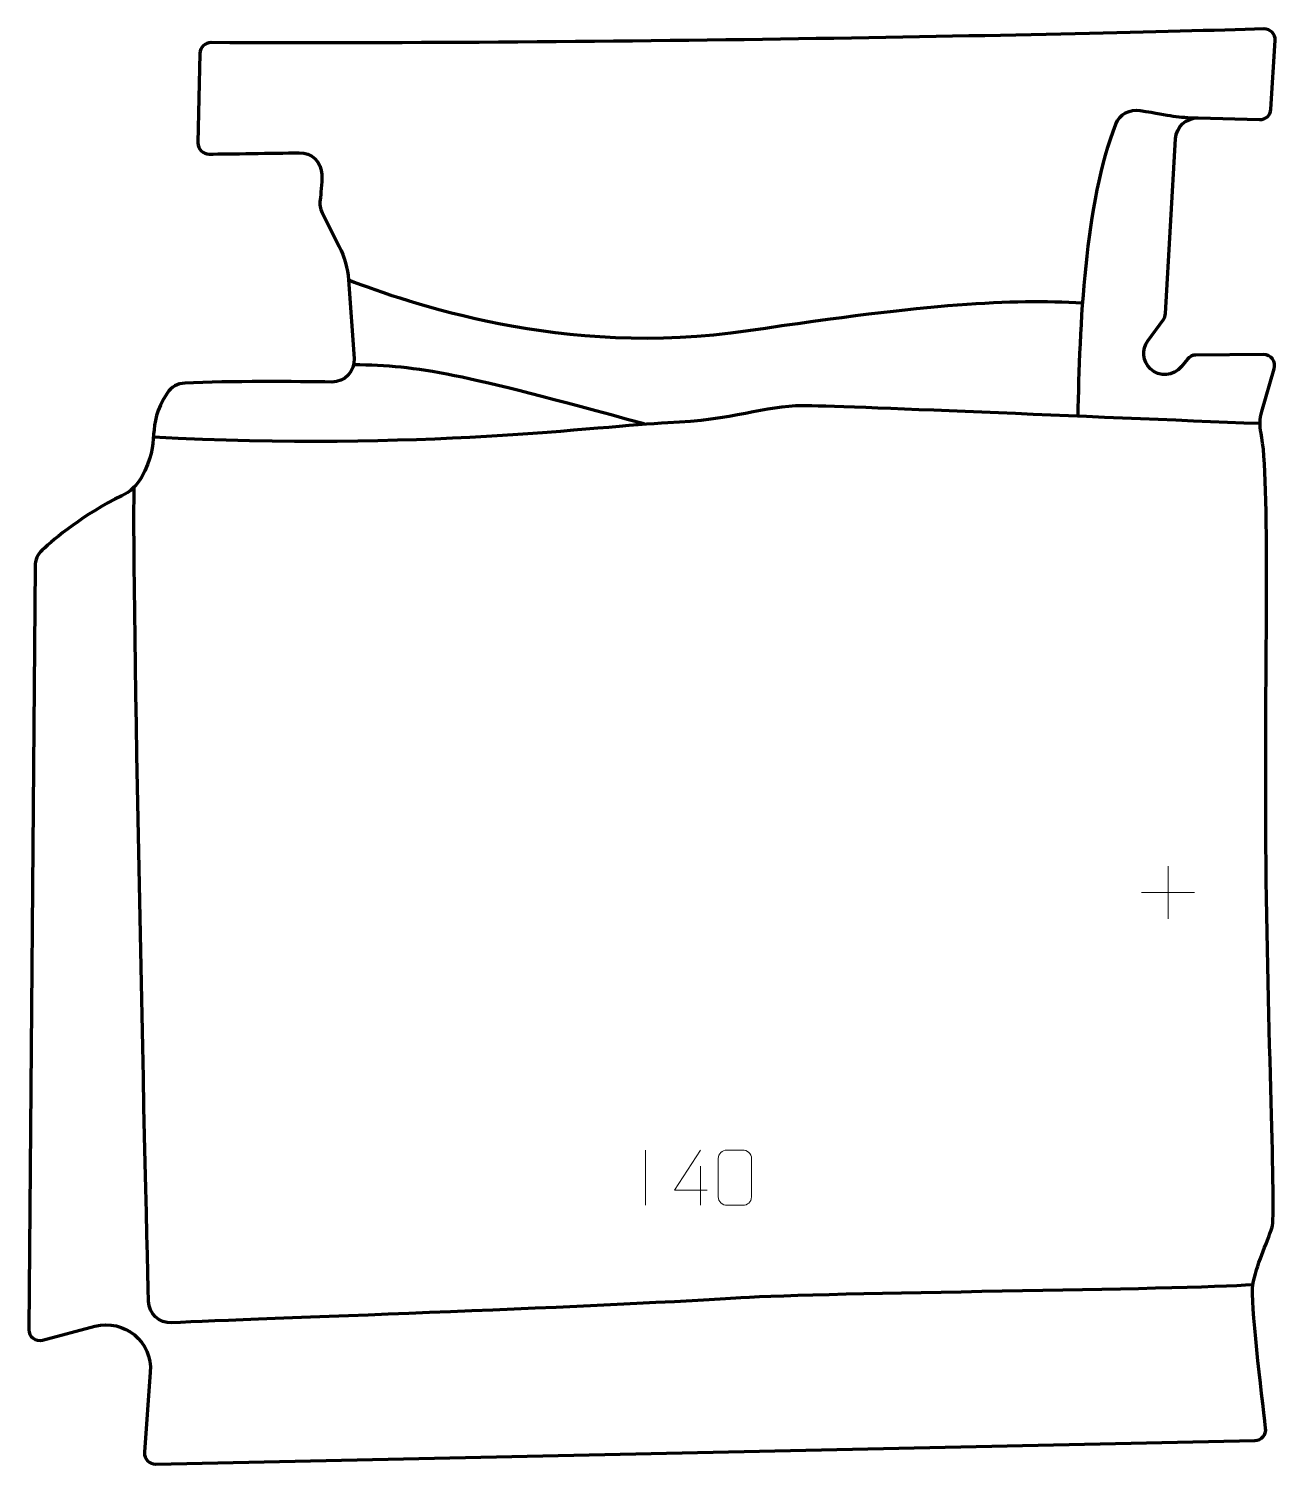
# Model space of a CAD drawing. Header units: millimetres. Extents: x -270 to 295, y -434 to 216.
import ezdxf

# ---------------------------------------------------------------- set-up
doc = ezdxf.new("R2010")
doc.units = ezdxf.units.MM
doc.header["$MEASUREMENT"] = 0
doc.layers.add('layer 1', color=7, linetype='Continuous')
doc.layers.add('layer 2', color=7, linetype='Continuous')

msp = doc.modelspace()

# ---------------------------------------------------------------- linework, layer by layer
at = {"layer": 'layer 1', "color": 230, "lineweight": 200}
msp.add_open_spline([(-269.7151, -373.0042), (-269.7151, -373.0042), (-266.8495, -27.372), (-266.8495, -27.372), (-266.8495, -27.372), (-266.8266, -24.6203), (-265.6744, -21.9989), (-263.6562, -20.1284), (-263.6562, -20.1284), (-257.933, -14.8241), (-244.8291, -3.7045), (-227.6252, 4.4838), (-227.6252, 4.4838), (-223.8745, 6.2689), (-220.7432, 9.1493), (-218.7172, 12.7755), (-218.7172, 12.7755), (-209.1922, 29.8249), (-217.3893, 35.3021), (-206.9577, 51.1172), (-206.9577, 51.1172), (-205.2023, 53.7782), (-202.2696, 55.4267), (-199.0851, 55.5703), (-199.0851, 55.5703), (-178.5284, 56.4977), (-148.4636, 56.2649), (-132.5022, 56.0465), (-132.5022, 56.0465), (-126.6404, 55.9661), (-121.9672, 60.9198), (-122.3873, 66.7671), (-122.3873, 66.7671), (-122.3873, 66.7671), (-124.9379, 102.2519), (-124.9379, 102.2519), (-124.9379, 102.2519), (-125.3168, 107.5228), (-126.736, 112.6659), (-129.1131, 117.3854), (-129.1131, 117.3854), (-129.1131, 117.3854), (-136.8375, 132.721), (-136.8375, 132.721), (-136.8375, 132.721), (-137.7424, 134.5174), (-138.0842, 136.5416), (-137.8196, 138.5355), (-137.8196, 138.5355), (-137.4513, 141.308), (-136.9973, 145.6553), (-137.0417, 149.9874), (-137.0417, 149.9874), (-137.0992, 155.5584), (-141.6705, 160.0207), (-147.2405, 159.9032), (-147.2405, 159.9032), (-159.2237, 159.6517), (-178.7852, 159.3843), (-188.0516, 159.2637), (-188.0516, 159.2637), (-190.883, 159.2266), (-193.18, 161.5454), (-193.1172, 164.3765), (-193.1172, 164.3765), (-193.1172, 164.3765), (-192.2162, 204.857), (-192.2162, 204.857), (-192.2162, 204.857), (-192.1555, 207.5854), (-189.9207, 209.7606), (-187.1916, 209.7479), (-187.1916, 209.7479), (-5.6392, 208.8787), (203.1382, 213.3364), (289.4944, 215.9621), (289.4944, 215.9621), (292.4358, 216.0514), (294.8178, 213.5939), (294.6379, 210.6563), (294.6379, 210.6563), (294.6379, 210.6563), (292.736, 179.5907), (292.736, 179.5907), (292.736, 179.5907), (292.5713, 176.9004), (290.3047, 174.8243), (287.6102, 174.8959), (287.6102, 174.8959), (287.6102, 174.8959), (259.8014, 175.6354), (259.8014, 175.6354), (259.8014, 175.6354), (254.3997, 175.7789), (249.8601, 171.6066), (249.5479, 166.2116), (249.5479, 166.2116), (249.5479, 166.2116), (244.9713, 87.0391), (244.9713, 87.0391), (244.9713, 87.0391), (244.916, 86.0788), (244.5847, 85.1549), (244.0174, 84.3781), (244.0174, 84.3781), (244.0174, 84.3781), (236.9569, 74.7085), (236.9569, 74.7085), (236.9569, 74.7085), (234.0931, 70.7863), (234.6018, 65.3443), (238.1426, 62.0205), (238.1426, 62.0205), (242.2331, 58.1798), (248.7291, 58.6409), (252.2368, 63.0202), (252.2368, 63.0202), (252.2368, 63.0202), (254.9348, 66.3889), (254.9348, 66.3889), (254.9348, 66.3889), (255.8764, 67.5644), (257.2977, 68.2533), (258.8038, 68.2639), (258.8038, 68.2639), (258.8038, 68.2639), (289.385, 68.4809), (289.385, 68.4809), (289.385, 68.4809), (292.7329, 68.5045), (295.1586, 65.2964), (294.2237, 62.0815), (294.2237, 62.0815), (294.2237, 62.0815), (288.5793, 42.6777), (288.5793, 42.6777), (288.5793, 42.6777), (287.6455, 39.4684), (287.5241, 36.0772), (288.2466, 32.814), (288.2466, 32.814), (292.6267, 13.0288), (289.7861, -71.9391), (290.4772, -154.0277), (290.4772, -154.0277), (291.1877, -238.4114), (295.0778, -321.1017), (293.2846, -326.7254), (293.2846, -326.7254), (290.9771, -333.964), (285.9687, -344.1092), (284.5618, -352.832), (284.5618, -352.832), (283.4125, -359.9588), (288.4607, -402.3923), (290.347, -417.6874), (290.347, -417.6874), (290.71, -420.6274), (288.4519, -423.2344), (285.4903, -423.2983), (285.4903, -423.2983), (285.4903, -423.2983), (-212.2187, -434.0344), (-212.2187, -434.0344), (-212.2187, -434.0344), (-215.1658, -434.0979), (-217.5287, -431.6119), (-217.3156, -428.6715), (-217.3156, -428.6715), (-217.3156, -428.6715), (-214.6835, -392.3766), (-214.6835, -392.3766), (-214.6835, -392.3766), (-213.6898, -378.6673), (-226.4974, -368.0607), (-239.7812, -371.5927), (-239.7812, -371.5927), (-239.7812, -371.5927), (-263.4276, -377.8799), (-263.4276, -377.8799), (-263.4276, -377.8799), (-266.6191, -378.7287), (-269.7426, -376.3062), (-269.7151, -373.0042)], degree=3, knots=[0, 0, 0, 0, 0.0212766, 0.0212766, 0.0212766, 0.0212766, 0.04255319, 0.04255319, 0.04255319, 0.04255319, 0.06382979, 0.06382979, 0.06382979, 0.06382979, 0.08510638, 0.08510638, 0.08510638, 0.08510638, 0.10638298, 0.10638298, 0.10638298, 0.10638298, 0.12765957, 0.12765957, 0.12765957, 0.12765957, 0.14893617, 0.14893617, 0.14893617, 0.14893617, 0.17021277, 0.17021277, 0.17021277, 0.17021277, 0.19148936, 0.19148936, 0.19148936, 0.19148936, 0.21276596, 0.21276596, 0.21276596, 0.21276596, 0.23404255, 0.23404255, 0.23404255, 0.23404255, 0.25531915, 0.25531915, 0.25531915, 0.25531915, 0.27659574, 0.27659574, 0.27659574, 0.27659574, 0.29787234, 0.29787234, 0.29787234, 0.29787234, 0.31914894, 0.31914894, 0.31914894, 0.31914894, 0.34042553, 0.34042553, 0.34042553, 0.34042553, 0.36170213, 0.36170213, 0.36170213, 0.36170213, 0.38297872, 0.38297872, 0.38297872, 0.38297872, 0.40425532, 0.40425532, 0.40425532, 0.40425532, 0.42553191, 0.42553191, 0.42553191, 0.42553191, 0.44680851, 0.44680851, 0.44680851, 0.44680851, 0.46808511, 0.46808511, 0.46808511, 0.46808511, 0.4893617, 0.4893617, 0.4893617, 0.4893617, 0.5106383, 0.5106383, 0.5106383, 0.5106383, 0.53191489, 0.53191489, 0.53191489, 0.53191489, 0.55319149, 0.55319149, 0.55319149, 0.55319149, 0.57446809, 0.57446809, 0.57446809, 0.57446809, 0.59574468, 0.59574468, 0.59574468, 0.59574468, 0.61702128, 0.61702128, 0.61702128, 0.61702128, 0.63829787, 0.63829787, 0.63829787, 0.63829787, 0.65957447, 0.65957447, 0.65957447, 0.65957447, 0.68085106, 0.68085106, 0.68085106, 0.68085106, 0.70212766, 0.70212766, 0.70212766, 0.70212766, 0.72340426, 0.72340426, 0.72340426, 0.72340426, 0.74468085, 0.74468085, 0.74468085, 0.74468085, 0.76595745, 0.76595745, 0.76595745, 0.76595745, 0.78723404, 0.78723404, 0.78723404, 0.78723404, 0.80851064, 0.80851064, 0.80851064, 0.80851064, 0.82978723, 0.82978723, 0.82978723, 0.82978723, 0.85106383, 0.85106383, 0.85106383, 0.85106383, 0.87234043, 0.87234043, 0.87234043, 0.87234043, 0.89361702, 0.89361702, 0.89361702, 0.89361702, 0.91489362, 0.91489362, 0.91489362, 0.91489362, 0.93617021, 0.93617021, 0.93617021, 0.93617021, 0.95744681, 0.95744681, 0.95744681, 0.95744681, 1, 1, 1, 1], dxfattribs=at)
at = {"layer": 'layer 1', "color": 250, "lineweight": 9}
for points in [[(246.1519, -163.1499), (246.1519, -163.1499), (246.1519, -187.1278), (246.1519, -187.1278)], [(234.163, -175.1389), (234.163, -175.1389), (258.1409, -175.1389), (258.1409, -175.1389)], [(9.4668, -291.8459), (9.4668, -291.8459), (9.4668, -316.82), (9.4668, -316.82)], [(34.4851, -299.1334), (34.4851, -299.1334), (34.4851, -316.7981), (34.4851, -316.7981)]]:
    msp.add_open_spline(points, degree=3, dxfattribs=at)
for points, knots in [([(37.4292, -309.8945), (37.4292, -309.8945), (22.6075, -309.8945), (22.6075, -309.8945), (22.6075, -309.8945), (22.6075, -309.8945), (34.4851, -291.824), (34.4851, -291.824)], [0, 0, 0, 0, 0.33333333, 0.33333333, 0.33333333, 0.33333333, 1, 1, 1, 1]), ([(46.4377, -291.8118), (48.8038, -291.8118), (51.1703, -291.8118), (53.5368, -291.8118), (53.5368, -291.8118), (55.5173, -291.7762), (57.5433, -293.2705), (57.5704, -295.7126), (57.5704, -295.7126), (57.57, -301.47), (57.57, -307.2278), (57.5704, -312.986), (57.5704, -312.986), (57.4283, -315.3136), (55.7219, -316.7959), (53.5368, -316.8067), (53.5368, -316.8067), (51.1644, -316.8063), (48.792, -316.8063), (46.42, -316.8067), (46.42, -316.8067), (44.4615, -316.9123), (42.4551, -315.0244), (42.4665, -313.0034), (42.4665, -313.0034), (42.4669, -307.2228), (42.4669, -301.4425), (42.4665, -295.6627), (42.4665, -295.6627), (42.4708, -293.5207), (44.2479, -291.7982), (46.4377, -291.8118)], [0, 0, 0, 0, 0.11111111, 0.11111111, 0.11111111, 0.11111111, 0.22222222, 0.22222222, 0.22222222, 0.22222222, 0.33333333, 0.33333333, 0.33333333, 0.33333333, 0.44444444, 0.44444444, 0.44444444, 0.44444444, 0.55555556, 0.55555556, 0.55555556, 0.55555556, 0.66666667, 0.66666667, 0.66666667, 0.66666667, 0.77777778, 0.77777778, 0.77777778, 0.77777778, 1, 1, 1, 1])]:
    msp.add_open_spline(points, degree=3, knots=knots, dxfattribs=at)
at = {"layer": 'layer 2', "color": 142, "lineweight": 200}
for points, knots in [([(205.4585, 40.5416), (206.0597, 81.1226), (208.6843, 137.5755), (222.5556, 172.8699), (222.5556, 172.8699), (224.2881, 177.2786), (228.8819, 179.8616), (233.5513, 179.0636), (233.5513, 179.0636), (248.2304, 176.5547), (249.8235, 175.9006), (259.8015, 175.6353)], [0, 0, 0, 0, 0.25, 0.25, 0.25, 0.25, 0.5, 0.5, 0.5, 0.5, 1, 1, 1, 1]), ([(-124.9381, 102.252), (-98.6949, 92.4956), (-28.173, 66.7968), (56.095, 79.3472), (56.095, 79.3472), (140.3631, 91.8976), (174.0289, 93.6908), (207.5449, 91.8976)], [0, 0, 0, 0, 0.33333333, 0.33333333, 0.33333333, 0.33333333, 1, 1, 1, 1]), ([(287.7809, 37.1836), (211.2821, 40.172), (97.3327, 45.2816), (80.5987, 45.2816), (80.5987, 45.2816), (63.8643, 45.2816), (48.9235, 38.7072), (19.6387, 37.512), (19.6387, 37.512), (-9.6457, 36.3168), (-92.4129, 24.5358), (-213.2901, 31.0241)], [0, 0, 0, 0, 0.25, 0.25, 0.25, 0.25, 0.5, 0.5, 0.5, 0.5, 1, 1, 1, 1]), ([(284.5618, -352.8321), (253.5177, -355.1414), (90.16, -356.3292), (52.7084, -358.7348), (52.7084, -358.7348), (-19.1326, -363.3498), (-165.4069, -368.1705), (-205.0489, -370.0074), (-205.0489, -370.0074), (-210.645, -370.2664), (-215.3613, -365.8799), (-215.507, -360.2796), (-215.507, -360.2796), (-216.9657, -304.2698), (-222.8748, -35.9326), (-221.9953, 8.4489)], [0, 0, 0, 0, 0.2, 0.2, 0.2, 0.2, 0.4, 0.4, 0.4, 0.4, 0.6, 0.6, 0.6, 0.6, 1, 1, 1, 1])]:
    msp.add_open_spline(points, degree=3, knots=knots, dxfattribs=at)
msp.add_open_spline([(-122.5709, 64.0077), (-92.6885, 63.6094), (-74.7893, 60.1634), (8.881, 37.1835)], degree=3, dxfattribs=at)

doc.saveas('drawing.dxf')
